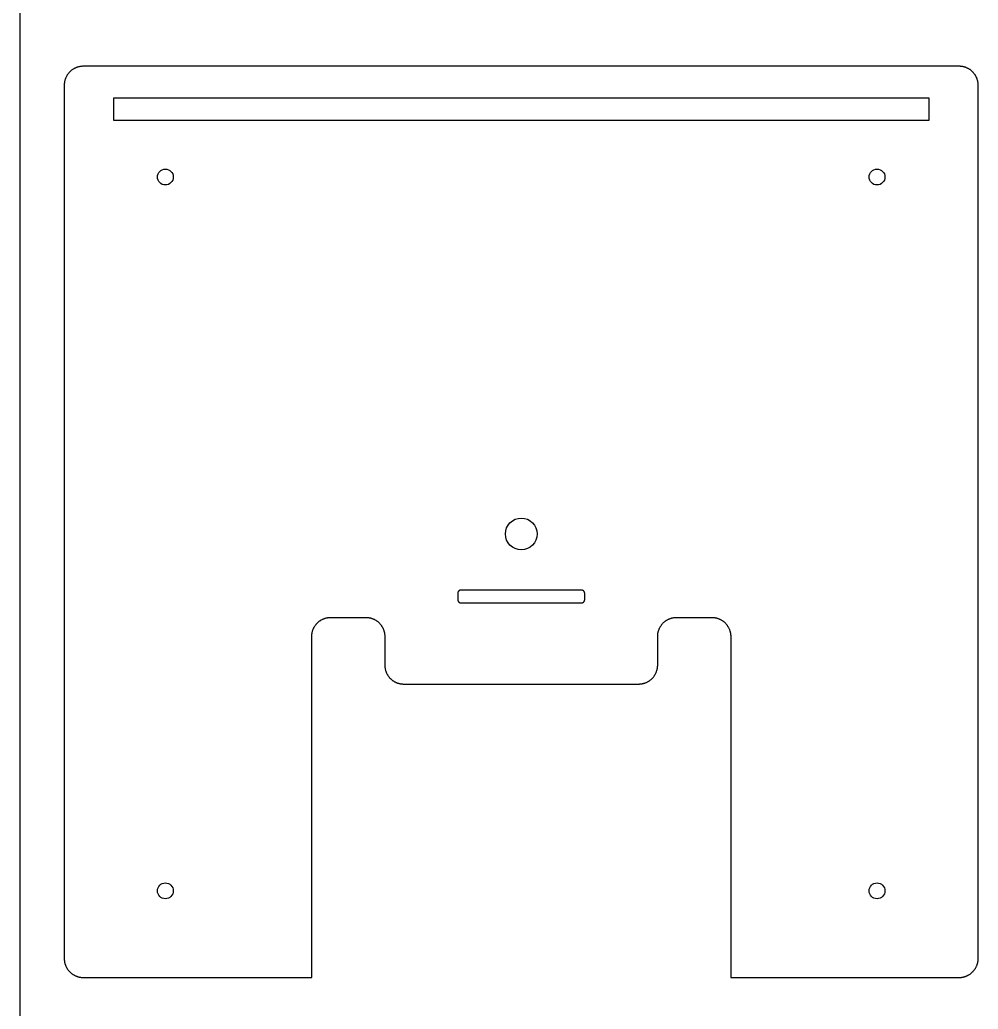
# Model space of a CAD drawing. Extents: x 118 to 718, y 223 to 1123.
# Drawn here: x 118 to 269, y 528 to 683.8 of the extents above; entities that cross this region are included whole.
import ezdxf

# ---------------------------------------------------------------- set-up
doc = ezdxf.new("R2010")
doc.units = 0
doc.layers.add('2D$MOD_SUP', color=7, linetype='CONTINUOUS')
doc.layers.add('DEFAULT', color=7, linetype='CONTINUOUS')

msp = doc.modelspace()

# ---------------------------------------------------------------- linework, layer by layer
at = {"layer": '2D$MOD_SUP'}
for p, q in [((126.9, 676.29), (126.83, 676.26)), ((126.97, 676.32), (126.9, 676.29)), ((127.03, 676.34), (126.97, 676.32)), ((127.1, 676.36), (127.03, 676.34)), ((127.17, 676.38), (127.1, 676.36)), ((127.24, 676.4), (127.17, 676.38)), ((127.31, 676.42), (127.24, 676.4)), ((127.38, 676.44), (127.31, 676.42)), ((127.45, 676.45), (127.38, 676.44)), ((127.52, 676.46), (127.45, 676.45)), ((127.59, 676.47), (127.52, 676.46)), ((127.66, 676.48), (127.59, 676.47)), ((127.73, 676.49), (127.66, 676.48)), ((127.8, 676.49), (127.73, 676.49)), ((127.87, 676.5), (127.8, 676.49)), ((127.93, 676.5), (127.87, 676.5)), ((128, 676.5), (127.93, 676.5)), ((266, 676.5), (128, 676.5)), ((266.07, 676.5), (266, 676.5)), ((266.13, 676.5), (266.07, 676.5)), ((266.2, 676.49), (266.13, 676.5)), ((266.27, 676.49), (266.2, 676.49)), ((266.34, 676.48), (266.27, 676.49)), ((266.41, 676.47), (266.34, 676.48)), ((266.48, 676.46), (266.41, 676.47)), ((266.55, 676.45), (266.48, 676.46)), ((266.62, 676.44), (266.55, 676.45)), ((266.69, 676.42), (266.62, 676.44)), ((266.76, 676.4), (266.69, 676.42)), ((266.83, 676.38), (266.76, 676.4)), ((266.9, 676.36), (266.83, 676.38)), ((266.97, 676.34), (266.9, 676.36)), ((267.03, 676.32), (266.97, 676.34)), ((267.1, 676.29), (267.03, 676.32)), ((267.17, 676.26), (267.1, 676.29)), ((125.27, 674.74), (125.24, 674.67)), ((125.3, 674.81), (125.27, 674.74)), ((125.34, 674.88), (125.3, 674.81)), ((125.37, 674.94), (125.34, 674.88)), ((125.41, 675.01), (125.37, 674.94)), ((125.45, 675.08), (125.41, 675.01)), ((125.49, 675.14), (125.45, 675.08)), ((125.53, 675.21), (125.49, 675.14)), ((125.58, 675.27), (125.53, 675.21)), ((125.62, 675.33), (125.58, 675.27)), ((125.67, 675.39), (125.62, 675.33)), ((125.72, 675.45), (125.67, 675.39)), ((125.77, 675.51), (125.72, 675.45)), ((125.82, 675.57), (125.77, 675.51)), ((125.88, 675.62), (125.82, 675.57)), ((125.93, 675.68), (125.88, 675.62)), ((125.99, 675.73), (125.93, 675.68)), ((126.05, 675.78), (125.99, 675.73)), ((126.11, 675.83), (126.05, 675.78)), ((126.17, 675.88), (126.11, 675.83)), ((126.23, 675.92), (126.17, 675.88)), ((126.29, 675.97), (126.23, 675.92)), ((126.36, 676.01), (126.29, 675.97)), ((126.42, 676.05), (126.36, 676.01)), ((126.49, 676.09), (126.42, 676.05)), ((126.56, 676.13), (126.49, 676.09)), ((126.62, 676.16), (126.56, 676.13)), ((126.69, 676.2), (126.62, 676.16)), ((126.76, 676.23), (126.69, 676.2)), ((126.83, 676.26), (126.76, 676.23)), ((267.24, 676.23), (267.17, 676.26)), ((267.31, 676.2), (267.24, 676.23)), ((267.38, 676.16), (267.31, 676.2)), ((267.44, 676.13), (267.38, 676.16)), ((267.51, 676.09), (267.44, 676.13)), ((267.58, 676.05), (267.51, 676.09)), ((267.64, 676.01), (267.58, 676.05)), ((267.71, 675.97), (267.64, 676.01)), ((267.77, 675.92), (267.71, 675.97)), ((267.83, 675.88), (267.77, 675.92)), ((267.89, 675.83), (267.83, 675.88)), ((267.95, 675.78), (267.89, 675.83)), ((268.01, 675.73), (267.95, 675.78)), ((268.07, 675.68), (268.01, 675.73)), ((268.12, 675.62), (268.07, 675.68)), ((268.18, 675.57), (268.12, 675.62)), ((268.23, 675.51), (268.18, 675.57)), ((268.28, 675.45), (268.23, 675.51)), ((268.33, 675.39), (268.28, 675.45)), ((268.38, 675.33), (268.33, 675.39)), ((268.42, 675.27), (268.38, 675.33)), ((268.47, 675.21), (268.42, 675.27)), ((268.51, 675.14), (268.47, 675.21)), ((268.55, 675.08), (268.51, 675.14)), ((268.59, 675.01), (268.55, 675.08)), ((268.63, 674.94), (268.59, 675.01)), ((268.66, 674.88), (268.63, 674.94)), ((268.7, 674.81), (268.66, 674.88)), ((268.73, 674.74), (268.7, 674.81)), ((268.76, 674.67), (268.73, 674.74)), ((125.01, 673.7), (125, 673.63)), ((125, 673.63), (125, 673.57)), ((125, 673.57), (125, 673.5)), ((125, 673.5), (125, 536)), ((125.02, 673.84), (125.01, 673.77)), ((125.01, 673.77), (125.01, 673.7)), ((125.03, 673.91), (125.02, 673.84)), ((125.04, 673.98), (125.03, 673.91)), ((125.05, 674.05), (125.04, 673.98)), ((125.06, 674.12), (125.05, 674.05)), ((125.08, 674.19), (125.06, 674.12)), ((125.1, 674.26), (125.08, 674.19)), ((125.12, 674.33), (125.1, 674.26)), ((125.14, 674.4), (125.12, 674.33)), ((125.16, 674.47), (125.14, 674.4)), ((125.18, 674.53), (125.16, 674.47)), ((125.21, 674.6), (125.18, 674.53)), ((125.24, 674.67), (125.21, 674.6)), ((268.79, 674.6), (268.76, 674.67)), ((268.82, 674.53), (268.79, 674.6)), ((268.84, 674.47), (268.82, 674.53)), ((268.86, 674.4), (268.84, 674.47)), ((268.88, 674.33), (268.86, 674.4)), ((268.9, 674.26), (268.88, 674.33)), ((268.92, 674.19), (268.9, 674.26)), ((268.94, 674.12), (268.92, 674.19)), ((268.95, 674.05), (268.94, 674.12)), ((268.96, 673.98), (268.95, 674.05)), ((268.97, 673.91), (268.96, 673.98)), ((268.98, 673.84), (268.97, 673.91)), ((268.99, 673.77), (268.98, 673.84)), ((268.99, 673.7), (268.99, 673.77)), ((269, 673.63), (268.99, 673.7)), ((269, 673.57), (269, 673.63)), ((269, 673.5), (269, 673.57)), ((269, 536), (269, 673.5)), ((261.25, 671.5), (132.75, 671.5)), ((132.75, 671.5), (132.75, 668)), ((261.25, 668), (261.25, 671.5)), ((132.75, 668), (261.25, 668)), ((165.05, 588.99), (165.11, 589.04)), ((165.11, 589.04), (165.17, 589.09)), ((165.17, 589.09), (165.24, 589.14)), ((165.24, 589.14), (165.3, 589.18)), ((165.3, 589.18), (165.36, 589.22)), ((165.36, 589.22), (165.43, 589.26)), ((165.43, 589.26), (165.49, 589.3)), ((165.49, 589.3), (165.56, 589.34)), ((165.56, 589.34), (165.63, 589.38)), ((165.63, 589.38), (165.69, 589.41)), ((165.69, 589.41), (165.76, 589.44)), ((165.76, 589.44), (165.83, 589.47)), ((165.83, 589.47), (165.9, 589.5)), ((165.9, 589.5), (165.97, 589.53)), ((165.97, 589.53), (166.04, 589.55)), ((166.04, 589.55), (166.11, 589.58)), ((166.11, 589.58), (166.18, 589.6)), ((166.18, 589.6), (166.25, 589.62)), ((166.25, 589.62), (166.32, 589.63)), ((166.32, 589.63), (166.39, 589.65)), ((166.39, 589.65), (166.46, 589.66)), ((166.46, 589.66), (166.53, 589.67)), ((166.53, 589.67), (166.6, 589.68)), ((166.6, 589.68), (166.67, 589.69)), ((166.67, 589.69), (166.73, 589.7)), ((166.73, 589.7), (166.8, 589.71)), ((166.8, 589.71), (166.87, 589.71)), ((166.87, 589.71), (166.94, 589.71)), ((166.94, 589.71), (167, 589.71)), ((167, 589.71), (172.5, 589.71)), ((172.5, 589.71), (172.57, 589.71)), ((172.57, 589.71), (172.63, 589.71)), ((172.63, 589.71), (172.7, 589.71)), ((172.7, 589.71), (172.77, 589.7)), ((172.77, 589.7), (172.84, 589.69)), ((172.84, 589.69), (172.91, 589.68)), ((172.91, 589.68), (172.98, 589.67)), ((172.98, 589.67), (173.05, 589.66)), ((173.05, 589.66), (173.12, 589.65)), ((173.12, 589.65), (173.19, 589.63)), ((173.19, 589.63), (173.26, 589.62)), ((173.26, 589.62), (173.33, 589.6)), ((173.33, 589.6), (173.4, 589.58)), ((173.4, 589.58), (173.47, 589.55)), ((173.47, 589.55), (173.53, 589.53)), ((173.53, 589.53), (173.6, 589.5)), ((173.6, 589.5), (173.67, 589.47)), ((173.67, 589.47), (173.74, 589.44)), ((173.74, 589.44), (173.81, 589.41)), ((173.81, 589.41), (173.88, 589.38)), ((173.88, 589.38), (173.94, 589.34)), ((173.94, 589.34), (174.01, 589.3)), ((174.01, 589.3), (174.08, 589.26)), ((174.08, 589.26), (174.14, 589.22)), ((174.14, 589.22), (174.21, 589.18)), ((174.21, 589.18), (174.27, 589.14)), ((174.27, 589.14), (174.33, 589.09)), ((174.33, 589.09), (174.39, 589.04)), ((174.39, 589.04), (174.45, 588.99)), ((219.55, 588.99), (219.61, 589.04)), ((219.61, 589.04), (219.67, 589.09)), ((219.67, 589.09), (219.73, 589.14)), ((219.73, 589.14), (219.79, 589.18)), ((219.79, 589.18), (219.86, 589.22)), ((219.86, 589.22), (219.92, 589.26)), ((219.92, 589.26), (219.99, 589.3)), ((219.99, 589.3), (220.06, 589.34)), ((220.06, 589.34), (220.12, 589.38)), ((220.12, 589.38), (220.19, 589.41)), ((220.19, 589.41), (220.26, 589.44)), ((220.26, 589.44), (220.33, 589.47)), ((220.33, 589.47), (220.4, 589.5)), ((220.4, 589.5), (220.47, 589.53)), ((220.47, 589.53), (220.53, 589.55)), ((220.53, 589.55), (220.6, 589.58)), ((220.6, 589.58), (220.67, 589.6)), ((220.67, 589.6), (220.74, 589.62)), ((220.74, 589.62), (220.81, 589.63)), ((220.81, 589.63), (220.88, 589.65)), ((220.88, 589.65), (220.95, 589.66)), ((220.95, 589.66), (221.02, 589.67)), ((221.02, 589.67), (221.09, 589.68)), ((221.09, 589.68), (221.16, 589.69)), ((221.16, 589.69), (221.23, 589.7)), ((221.23, 589.7), (221.3, 589.71)), ((221.3, 589.71), (221.37, 589.71)), ((221.37, 589.71), (221.43, 589.71)), ((221.43, 589.71), (221.5, 589.71)), ((221.5, 589.71), (227, 589.71)), ((227, 589.71), (227.07, 589.71)), ((227.07, 589.71), (227.14, 589.71)), ((227.14, 589.71), (227.21, 589.71)), ((227.21, 589.71), (227.27, 589.7)), ((227.27, 589.7), (227.34, 589.69)), ((227.34, 589.69), (227.41, 589.68)), ((227.41, 589.68), (227.48, 589.67)), ((227.48, 589.67), (227.55, 589.66)), ((227.55, 589.66), (227.62, 589.65)), ((227.62, 589.65), (227.69, 589.63)), ((227.69, 589.63), (227.76, 589.62)), ((227.76, 589.62), (227.83, 589.6)), ((227.83, 589.6), (227.9, 589.58)), ((227.9, 589.58), (227.97, 589.55)), ((227.97, 589.55), (228.04, 589.53)), ((228.04, 589.53), (228.11, 589.5)), ((228.11, 589.5), (228.18, 589.47)), ((228.18, 589.47), (228.25, 589.44)), ((228.25, 589.44), (228.31, 589.41)), ((228.31, 589.41), (228.38, 589.38)), ((228.38, 589.38), (228.45, 589.34)), ((228.45, 589.34), (228.52, 589.3)), ((228.52, 589.3), (228.58, 589.26)), ((228.58, 589.26), (228.65, 589.22)), ((228.65, 589.22), (228.71, 589.18)), ((228.71, 589.18), (228.77, 589.14)), ((228.77, 589.14), (228.83, 589.09)), ((228.83, 589.09), (228.89, 589.04)), ((228.89, 589.04), (228.95, 588.99)), ((164.08, 587.4), (164.1, 587.47)), ((164.1, 587.47), (164.12, 587.54)), ((164.12, 587.54), (164.14, 587.61)), ((164.14, 587.61), (164.16, 587.68)), ((164.16, 587.68), (164.19, 587.75)), ((164.19, 587.75), (164.21, 587.82)), ((164.21, 587.82), (164.24, 587.89)), ((164.24, 587.89), (164.27, 587.95)), ((164.27, 587.95), (164.31, 588.02)), ((164.31, 588.02), (164.34, 588.09)), ((164.34, 588.09), (164.37, 588.16)), ((164.37, 588.16), (164.41, 588.22)), ((164.41, 588.22), (164.45, 588.29)), ((164.45, 588.29), (164.49, 588.35)), ((164.49, 588.35), (164.54, 588.42)), ((164.54, 588.42), (164.58, 588.48)), ((164.58, 588.48), (164.63, 588.54)), ((164.63, 588.54), (164.67, 588.6)), ((164.67, 588.6), (164.72, 588.66)), ((164.72, 588.66), (164.78, 588.72)), ((164.78, 588.72), (164.83, 588.78)), ((164.83, 588.78), (164.88, 588.83)), ((164.88, 588.83), (164.94, 588.89)), ((164.94, 588.89), (165, 588.94)), ((165, 588.94), (165.05, 588.99)), ((174.45, 588.99), (174.51, 588.94)), ((174.51, 588.94), (174.57, 588.89)), ((174.57, 588.89), (174.62, 588.83)), ((174.62, 588.83), (174.68, 588.78)), ((174.68, 588.78), (174.73, 588.72)), ((174.73, 588.72), (174.78, 588.66)), ((174.78, 588.66), (174.83, 588.6)), ((174.83, 588.6), (174.88, 588.54)), ((174.88, 588.54), (174.92, 588.48)), ((174.92, 588.48), (174.97, 588.42)), ((174.97, 588.42), (175.01, 588.35)), ((175.01, 588.35), (175.05, 588.29)), ((175.05, 588.29), (175.09, 588.22)), ((175.09, 588.22), (175.13, 588.16)), ((175.13, 588.16), (175.16, 588.09)), ((175.16, 588.09), (175.2, 588.02)), ((175.2, 588.02), (175.23, 587.95)), ((175.23, 587.95), (175.26, 587.89)), ((175.26, 587.89), (175.29, 587.82)), ((175.29, 587.82), (175.32, 587.75)), ((175.32, 587.75), (175.34, 587.68)), ((175.34, 587.68), (175.36, 587.61)), ((175.36, 587.61), (175.38, 587.54)), ((175.38, 587.54), (175.4, 587.47)), ((175.4, 587.47), (175.42, 587.4)), ((218.58, 587.4), (218.6, 587.47)), ((218.6, 587.47), (218.62, 587.54)), ((218.62, 587.54), (218.64, 587.61)), ((218.64, 587.61), (218.66, 587.68)), ((218.66, 587.68), (218.68, 587.75)), ((218.68, 587.75), (218.71, 587.82)), ((218.71, 587.82), (218.74, 587.89)), ((218.74, 587.89), (218.77, 587.95)), ((218.77, 587.95), (218.8, 588.02)), ((218.8, 588.02), (218.84, 588.09)), ((218.84, 588.09), (218.87, 588.16)), ((218.87, 588.16), (218.91, 588.22)), ((218.91, 588.22), (218.95, 588.29)), ((218.95, 588.29), (218.99, 588.35)), ((218.99, 588.35), (219.03, 588.42)), ((219.03, 588.42), (219.08, 588.48)), ((219.08, 588.48), (219.12, 588.54)), ((219.12, 588.54), (219.17, 588.6)), ((219.17, 588.6), (219.22, 588.66)), ((219.22, 588.66), (219.27, 588.72)), ((219.27, 588.72), (219.32, 588.78)), ((219.32, 588.78), (219.38, 588.83)), ((219.38, 588.83), (219.43, 588.89)), ((219.43, 588.89), (219.49, 588.94)), ((219.49, 588.94), (219.55, 588.99)), ((228.95, 588.99), (229.01, 588.94)), ((229.01, 588.94), (229.07, 588.89)), ((229.07, 588.89), (229.13, 588.83)), ((229.13, 588.83), (229.18, 588.78)), ((229.18, 588.78), (229.23, 588.72)), ((229.23, 588.72), (229.28, 588.66)), ((229.28, 588.66), (229.33, 588.6)), ((229.33, 588.6), (229.38, 588.54)), ((229.38, 588.54), (229.43, 588.48)), ((229.43, 588.48), (229.47, 588.42)), ((229.47, 588.42), (229.51, 588.35)), ((229.51, 588.35), (229.56, 588.29)), ((229.56, 588.29), (229.6, 588.22)), ((229.6, 588.22), (229.63, 588.16)), ((229.63, 588.16), (229.67, 588.09)), ((229.67, 588.09), (229.7, 588.02)), ((229.7, 588.02), (229.73, 587.95)), ((229.73, 587.95), (229.77, 587.89)), ((229.77, 587.89), (229.79, 587.82)), ((229.79, 587.82), (229.82, 587.75)), ((229.82, 587.75), (229.84, 587.68)), ((229.84, 587.68), (229.87, 587.61)), ((229.87, 587.61), (229.89, 587.54)), ((229.89, 587.54), (229.91, 587.47)), ((229.91, 587.47), (229.92, 587.4)), ((164, 586.78), (164.01, 586.85)), ((164, 586.71), (164, 586.78)), ((164, 533), (164, 586.71)), ((164.01, 586.91), (164.02, 586.98)), ((164.01, 586.85), (164.01, 586.91)), ((164.02, 587.05), (164.03, 587.12)), ((164.02, 586.98), (164.02, 587.05)), ((164.03, 587.12), (164.04, 587.19)), ((164.04, 587.19), (164.05, 587.26)), ((164.05, 587.26), (164.07, 587.33)), ((164.07, 587.33), (164.08, 587.4)), ((175.42, 587.4), (175.44, 587.33)), ((175.44, 587.33), (175.45, 587.26)), ((175.45, 587.26), (175.46, 587.19)), ((175.46, 587.19), (175.47, 587.12)), ((175.47, 587.12), (175.48, 587.05)), ((175.48, 587.05), (175.49, 586.98)), ((175.49, 586.98), (175.49, 586.91)), ((175.49, 586.91), (175.5, 586.85)), ((175.5, 586.85), (175.5, 586.78)), ((175.5, 586.78), (175.5, 586.71)), ((175.5, 586.71), (175.5, 582.21)), ((218.5, 586.85), (218.51, 586.91)), ((218.5, 586.78), (218.5, 586.85)), ((218.5, 586.71), (218.5, 586.78)), ((218.5, 582.21), (218.5, 586.71)), ((218.51, 586.98), (218.52, 587.05)), ((218.51, 586.91), (218.51, 586.98)), ((218.52, 587.05), (218.53, 587.12)), ((218.53, 587.12), (218.54, 587.19)), ((218.54, 587.19), (218.55, 587.26)), ((218.55, 587.26), (218.56, 587.33)), ((218.56, 587.33), (218.58, 587.4)), ((229.92, 587.4), (229.94, 587.33)), ((229.94, 587.33), (229.95, 587.26)), ((229.95, 587.26), (229.97, 587.19)), ((229.97, 587.19), (229.98, 587.12)), ((229.98, 587.12), (229.98, 587.05)), ((229.98, 587.05), (229.99, 586.98)), ((229.99, 586.98), (230, 586.91)), ((230, 586.91), (230, 586.85)), ((230, 586.85), (230, 586.78)), ((230, 586.78), (230, 586.71)), ((230, 586.71), (230, 533)), ((175.5, 582.21), (175.5, 582.15)), ((175.5, 582.15), (175.5, 582.08)), ((175.5, 582.08), (175.51, 582.01)), ((175.51, 582.01), (175.51, 581.94)), ((175.51, 581.94), (175.52, 581.87)), ((175.52, 581.87), (175.53, 581.8)), ((175.53, 581.8), (175.54, 581.74)), ((175.54, 581.74), (175.55, 581.67)), ((175.55, 581.67), (175.56, 581.6)), ((175.56, 581.6), (175.58, 581.53)), ((175.58, 581.53), (175.6, 581.46)), ((175.6, 581.46), (175.62, 581.39)), ((175.62, 581.39), (175.64, 581.32)), ((175.64, 581.32), (175.66, 581.25)), ((175.66, 581.25), (175.68, 581.18)), ((218.32, 581.18), (218.34, 581.25)), ((218.34, 581.25), (218.36, 581.32)), ((218.36, 581.32), (218.38, 581.39)), ((218.38, 581.39), (218.4, 581.46)), ((218.4, 581.46), (218.42, 581.53)), ((218.42, 581.53), (218.44, 581.6)), ((218.44, 581.6), (218.45, 581.67)), ((218.45, 581.67), (218.46, 581.74)), ((218.46, 581.74), (218.47, 581.8)), ((218.47, 581.8), (218.48, 581.87)), ((218.48, 581.87), (218.49, 581.94)), ((218.49, 582.01), (218.5, 582.08)), ((218.49, 581.94), (218.49, 582.01)), ((218.5, 582.15), (218.5, 582.21)), ((218.5, 582.08), (218.5, 582.15)), ((175.68, 581.18), (175.71, 581.11)), ((175.71, 581.11), (175.74, 581.04)), ((175.74, 581.04), (175.77, 580.97)), ((175.77, 580.97), (175.8, 580.9)), ((175.8, 580.9), (175.84, 580.83)), ((175.84, 580.83), (175.87, 580.77)), ((175.87, 580.77), (175.91, 580.7)), ((175.91, 580.7), (175.95, 580.64)), ((175.95, 580.64), (175.99, 580.57)), ((175.99, 580.57), (176.03, 580.51)), ((176.03, 580.51), (176.08, 580.44)), ((176.08, 580.44), (176.12, 580.38)), ((176.12, 580.38), (176.17, 580.32)), ((176.17, 580.32), (176.22, 580.26)), ((176.22, 580.26), (176.27, 580.2)), ((176.27, 580.2), (176.32, 580.15)), ((176.32, 580.15), (176.38, 580.09)), ((176.38, 580.09), (176.43, 580.04)), ((176.43, 580.04), (176.49, 579.98)), ((176.49, 579.98), (176.55, 579.93)), ((176.55, 579.93), (176.61, 579.88)), ((176.61, 579.88), (176.67, 579.83)), ((176.67, 579.83), (176.73, 579.79)), ((176.73, 579.79), (176.79, 579.74)), ((176.79, 579.74), (176.86, 579.7)), ((176.86, 579.7), (176.92, 579.66)), ((217.08, 579.66), (217.14, 579.7)), ((217.14, 579.7), (217.21, 579.74)), ((217.21, 579.74), (217.27, 579.79)), ((217.27, 579.79), (217.33, 579.83)), ((217.33, 579.83), (217.39, 579.88)), ((217.39, 579.88), (217.45, 579.93)), ((217.45, 579.93), (217.51, 579.98)), ((217.51, 579.98), (217.57, 580.04)), ((217.57, 580.04), (217.62, 580.09)), ((217.62, 580.09), (217.68, 580.15)), ((217.68, 580.15), (217.73, 580.2)), ((217.73, 580.2), (217.78, 580.26)), ((217.78, 580.26), (217.83, 580.32)), ((217.83, 580.32), (217.88, 580.38)), ((217.88, 580.38), (217.92, 580.44)), ((217.92, 580.44), (217.97, 580.51)), ((217.97, 580.51), (218.01, 580.57)), ((218.01, 580.57), (218.05, 580.64)), ((218.05, 580.64), (218.09, 580.7)), ((218.09, 580.7), (218.13, 580.77)), ((218.13, 580.77), (218.16, 580.83)), ((218.16, 580.83), (218.2, 580.9)), ((218.2, 580.9), (218.23, 580.97)), ((218.23, 580.97), (218.26, 581.04)), ((218.26, 581.04), (218.29, 581.11)), ((218.29, 581.11), (218.32, 581.18)), ((176.92, 579.66), (176.99, 579.62)), ((176.99, 579.62), (177.06, 579.58)), ((177.06, 579.58), (177.12, 579.55)), ((177.12, 579.55), (177.19, 579.51)), ((177.19, 579.51), (177.26, 579.48)), ((177.26, 579.48), (177.33, 579.45)), ((177.33, 579.45), (177.4, 579.42)), ((177.4, 579.42), (177.47, 579.4)), ((177.47, 579.4), (177.53, 579.37)), ((177.53, 579.37), (177.6, 579.35)), ((177.6, 579.35), (177.67, 579.33)), ((177.67, 579.33), (177.74, 579.31)), ((177.74, 579.31), (177.81, 579.29)), ((177.81, 579.29), (177.88, 579.28)), ((177.88, 579.28), (177.95, 579.26)), ((177.95, 579.26), (178.02, 579.25)), ((178.02, 579.25), (178.09, 579.24)), ((178.09, 579.24), (178.16, 579.23)), ((178.16, 579.23), (178.23, 579.22)), ((178.23, 579.22), (178.3, 579.22)), ((178.3, 579.22), (178.37, 579.21)), ((178.37, 579.21), (178.43, 579.21)), ((178.43, 579.21), (178.5, 579.21)), ((178.5, 579.21), (215.5, 579.21)), ((215.5, 579.21), (215.57, 579.21)), ((215.57, 579.21), (215.63, 579.21)), ((215.63, 579.21), (215.7, 579.22)), ((215.7, 579.22), (215.77, 579.22)), ((215.77, 579.22), (215.84, 579.23)), ((215.84, 579.23), (215.91, 579.24)), ((215.91, 579.24), (215.98, 579.25)), ((215.98, 579.25), (216.05, 579.26)), ((216.05, 579.26), (216.12, 579.28)), ((216.12, 579.28), (216.19, 579.29)), ((216.19, 579.29), (216.26, 579.31)), ((216.26, 579.31), (216.33, 579.33)), ((216.33, 579.33), (216.4, 579.35)), ((216.4, 579.35), (216.47, 579.37)), ((216.47, 579.37), (216.53, 579.4)), ((216.53, 579.4), (216.6, 579.42)), ((216.6, 579.42), (216.67, 579.45)), ((216.67, 579.45), (216.74, 579.48)), ((216.74, 579.48), (216.81, 579.51)), ((216.81, 579.51), (216.88, 579.55)), ((216.88, 579.55), (216.94, 579.58)), ((216.94, 579.58), (217.01, 579.62)), ((217.01, 579.62), (217.08, 579.66)), ((125, 536), (125, 535.93)), ((125, 535.93), (125, 535.87)), ((125, 535.87), (125.01, 535.8)), ((125.01, 535.8), (125.01, 535.73)), ((125.01, 535.73), (125.02, 535.66)), ((125.02, 535.66), (125.03, 535.59)), ((125.03, 535.59), (125.04, 535.52)), ((125.04, 535.52), (125.05, 535.45)), ((125.05, 535.45), (125.06, 535.38)), ((125.06, 535.38), (125.08, 535.31)), ((125.08, 535.31), (125.1, 535.24)), ((125.1, 535.24), (125.12, 535.17)), ((125.12, 535.17), (125.14, 535.1)), ((125.14, 535.1), (125.16, 535.03)), ((125.16, 535.03), (125.18, 534.97)), ((125.18, 534.97), (125.21, 534.9)), ((125.21, 534.9), (125.24, 534.83)), ((125.24, 534.83), (125.27, 534.76)), ((125.27, 534.76), (125.3, 534.69)), ((125.3, 534.69), (125.34, 534.62)), ((125.34, 534.62), (125.37, 534.56)), ((125.37, 534.56), (125.41, 534.49)), ((125.41, 534.49), (125.45, 534.42)), ((268.55, 534.42), (268.59, 534.49)), ((268.59, 534.49), (268.63, 534.56)), ((268.63, 534.56), (268.66, 534.62)), ((268.66, 534.62), (268.7, 534.69)), ((268.7, 534.69), (268.73, 534.76)), ((268.73, 534.76), (268.76, 534.83)), ((268.76, 534.83), (268.79, 534.9)), ((268.79, 534.9), (268.82, 534.97)), ((268.82, 534.97), (268.84, 535.03)), ((268.84, 535.03), (268.86, 535.1)), ((268.86, 535.1), (268.88, 535.17)), ((268.88, 535.17), (268.9, 535.24)), ((268.9, 535.24), (268.92, 535.31)), ((268.92, 535.31), (268.94, 535.38)), ((268.94, 535.38), (268.95, 535.45)), ((268.95, 535.45), (268.96, 535.52)), ((268.96, 535.52), (268.97, 535.59)), ((268.97, 535.59), (268.98, 535.66)), ((268.98, 535.66), (268.99, 535.73)), ((268.99, 535.8), (269, 535.87)), ((268.99, 535.73), (268.99, 535.8)), ((269, 535.93), (269, 536)), ((269, 535.87), (269, 535.93)), ((125.45, 534.42), (125.49, 534.36)), ((125.49, 534.36), (125.53, 534.29)), ((125.53, 534.29), (125.58, 534.23)), ((125.58, 534.23), (125.62, 534.17)), ((125.62, 534.17), (125.67, 534.11)), ((125.67, 534.11), (125.72, 534.05)), ((125.72, 534.05), (125.77, 533.99)), ((125.77, 533.99), (125.82, 533.93)), ((125.82, 533.93), (125.88, 533.88)), ((125.88, 533.88), (125.93, 533.82)), ((125.93, 533.82), (125.99, 533.77)), ((125.99, 533.77), (126.05, 533.72)), ((126.05, 533.72), (126.11, 533.67)), ((126.11, 533.67), (126.17, 533.62)), ((126.17, 533.62), (126.23, 533.58)), ((126.23, 533.58), (126.29, 533.53)), ((126.29, 533.53), (126.36, 533.49)), ((126.36, 533.49), (126.42, 533.45)), ((126.42, 533.45), (126.49, 533.41)), ((126.49, 533.41), (126.56, 533.37)), ((126.56, 533.37), (126.62, 533.34)), ((126.62, 533.34), (126.69, 533.3)), ((126.69, 533.3), (126.76, 533.27)), ((126.76, 533.27), (126.83, 533.24)), ((126.83, 533.24), (126.9, 533.21)), ((126.9, 533.21), (126.97, 533.18)), ((126.97, 533.18), (127.03, 533.16)), ((127.03, 533.16), (127.1, 533.14)), ((127.1, 533.14), (127.17, 533.12)), ((127.17, 533.12), (127.24, 533.1)), ((127.24, 533.1), (127.31, 533.08)), ((127.31, 533.08), (127.38, 533.06)), ((127.38, 533.06), (127.45, 533.05)), ((127.45, 533.05), (127.52, 533.04)), ((127.52, 533.04), (127.59, 533.03)), ((127.59, 533.03), (127.66, 533.02)), ((127.66, 533.02), (127.73, 533.01)), ((127.73, 533.01), (127.8, 533.01)), ((127.8, 533.01), (127.87, 533)), ((127.87, 533), (127.93, 533)), ((127.93, 533), (128, 533)), ((128, 533), (164, 533)), ((230, 533), (266, 533)), ((266, 533), (266.07, 533)), ((266.07, 533), (266.13, 533)), ((266.13, 533), (266.2, 533.01)), ((266.2, 533.01), (266.27, 533.01)), ((266.27, 533.01), (266.34, 533.02)), ((266.34, 533.02), (266.41, 533.03)), ((266.41, 533.03), (266.48, 533.04)), ((266.48, 533.04), (266.55, 533.05)), ((266.55, 533.05), (266.62, 533.06)), ((266.62, 533.06), (266.69, 533.08)), ((266.69, 533.08), (266.76, 533.1)), ((266.76, 533.1), (266.83, 533.12)), ((266.83, 533.12), (266.9, 533.14)), ((266.9, 533.14), (266.97, 533.16)), ((266.97, 533.16), (267.03, 533.18)), ((267.03, 533.18), (267.1, 533.21)), ((267.1, 533.21), (267.17, 533.24)), ((267.17, 533.24), (267.24, 533.27)), ((267.24, 533.27), (267.31, 533.3)), ((267.31, 533.3), (267.38, 533.34)), ((267.38, 533.34), (267.44, 533.37)), ((267.44, 533.37), (267.51, 533.41)), ((267.51, 533.41), (267.58, 533.45)), ((267.58, 533.45), (267.64, 533.49)), ((267.64, 533.49), (267.71, 533.53)), ((267.71, 533.53), (267.77, 533.58)), ((267.77, 533.58), (267.83, 533.62)), ((267.83, 533.62), (267.89, 533.67)), ((267.89, 533.67), (267.95, 533.72)), ((267.95, 533.72), (268.01, 533.77)), ((268.01, 533.77), (268.07, 533.82)), ((268.07, 533.82), (268.12, 533.88)), ((268.12, 533.88), (268.18, 533.93)), ((268.18, 533.93), (268.23, 533.99)), ((268.23, 533.99), (268.28, 534.05)), ((268.28, 534.05), (268.33, 534.11)), ((268.33, 534.11), (268.38, 534.17)), ((268.38, 534.17), (268.42, 534.23)), ((268.42, 534.23), (268.47, 534.29)), ((268.47, 534.29), (268.51, 534.36)), ((268.51, 534.36), (268.55, 534.42))]:
    msp.add_line(p, q, dxfattribs=at)
msp.add_lwpolyline([(187, 592.5), (187, 592.48), (187, 592.47), (187, 592.45), (187, 592.43), (187.01, 592.42), (187.01, 592.4), (187.01, 592.38), (187.02, 592.37), (187.02, 592.35), (187.03, 592.33), (187.03, 592.32), (187.04, 592.3), (187.05, 592.29), (187.06, 592.27), (187.06, 592.25), (187.07, 592.24), (187.08, 592.23), (187.09, 592.21), (187.1, 592.2), (187.11, 592.18), (187.12, 592.17), (187.13, 592.16), (187.15, 592.15), (187.16, 592.13), (187.17, 592.12), (187.18, 592.11), (187.2, 592.1), (187.21, 592.09), (187.23, 592.08), (187.24, 592.07), (187.25, 592.06), (187.27, 592.06), (187.29, 592.05), (187.3, 592.04), (187.32, 592.03), (187.33, 592.03), (187.35, 592.02), (187.37, 592.02), (187.38, 592.01), (187.4, 592.01), (187.42, 592.01), (187.43, 592), (187.45, 592), (187.47, 592), (187.48, 592), (187.5, 592), (206.5, 592), (206.52, 592), (206.53, 592), (206.55, 592), (206.57, 592), (206.58, 592.01), (206.6, 592.01), (206.62, 592.01), (206.63, 592.02), (206.65, 592.02), (206.67, 592.03), (206.68, 592.03), (206.7, 592.04), (206.71, 592.05), (206.73, 592.06), (206.75, 592.06), (206.76, 592.07), (206.77, 592.08), (206.79, 592.09), (206.8, 592.1), (206.82, 592.11), (206.83, 592.12), (206.84, 592.13), (206.85, 592.15), (206.87, 592.16), (206.88, 592.17), (206.89, 592.18), (206.9, 592.2), (206.91, 592.21), (206.92, 592.23), (206.93, 592.24), (206.94, 592.25), (206.94, 592.27), (206.95, 592.29), (206.96, 592.3), (206.97, 592.32), (206.97, 592.33), (206.98, 592.35), (206.98, 592.37), (206.99, 592.38), (206.99, 592.4), (206.99, 592.42), (207, 592.43), (207, 592.45), (207, 592.47), (207, 592.48), (207, 592.5), (207, 593.5), (207, 593.52), (207, 593.53), (207, 593.55), (207, 593.57), (206.99, 593.58), (206.99, 593.6), (206.99, 593.62), (206.98, 593.63), (206.98, 593.65), (206.97, 593.67), (206.97, 593.68), (206.96, 593.7), (206.95, 593.71), (206.94, 593.73), (206.94, 593.75), (206.93, 593.76), (206.92, 593.77), (206.91, 593.79), (206.9, 593.8), (206.89, 593.82), (206.88, 593.83), (206.87, 593.84), (206.85, 593.85), (206.84, 593.87), (206.83, 593.88), (206.82, 593.89), (206.8, 593.9), (206.79, 593.91), (206.77, 593.92), (206.76, 593.93), (206.75, 593.94), (206.73, 593.94), (206.71, 593.95), (206.7, 593.96), (206.68, 593.97), (206.67, 593.97), (206.65, 593.98), (206.63, 593.98), (206.62, 593.99), (206.6, 593.99), (206.58, 593.99), (206.57, 594), (206.55, 594), (206.53, 594), (206.52, 594), (206.5, 594), (187.5, 594), (187.48, 594), (187.47, 594), (187.45, 594), (187.43, 594), (187.42, 593.99), (187.4, 593.99), (187.38, 593.99), (187.37, 593.98), (187.35, 593.98), (187.33, 593.97), (187.32, 593.97), (187.3, 593.96), (187.29, 593.95), (187.27, 593.94), (187.25, 593.94), (187.24, 593.93), (187.23, 593.92), (187.21, 593.91), (187.2, 593.9), (187.18, 593.89), (187.17, 593.88), (187.16, 593.87), (187.15, 593.85), (187.13, 593.84), (187.12, 593.83), (187.11, 593.82), (187.1, 593.8), (187.09, 593.79), (187.08, 593.77), (187.07, 593.76), (187.06, 593.75), (187.06, 593.73), (187.05, 593.71), (187.04, 593.7), (187.03, 593.68), (187.03, 593.67), (187.02, 593.65), (187.02, 593.63), (187.01, 593.62), (187.01, 593.6), (187.01, 593.58), (187, 593.57), (187, 593.55), (187, 593.53), (187, 593.52), (187, 593.5)], close=True, dxfattribs=at)
for centre, radius in [((140.94, 659.06), 1.25), ((253.06, 659.06), 1.25), ((197, 602.85), 2.5), ((140.94, 546.64), 1.25), ((253.06, 546.64), 1.25)]:
    msp.add_circle(centre, radius, dxfattribs=at)
at = {"layer": 'DEFAULT'}
msp.add_line((118, 1123), (118, 223), dxfattribs=at)

doc.saveas('drawing.dxf')
